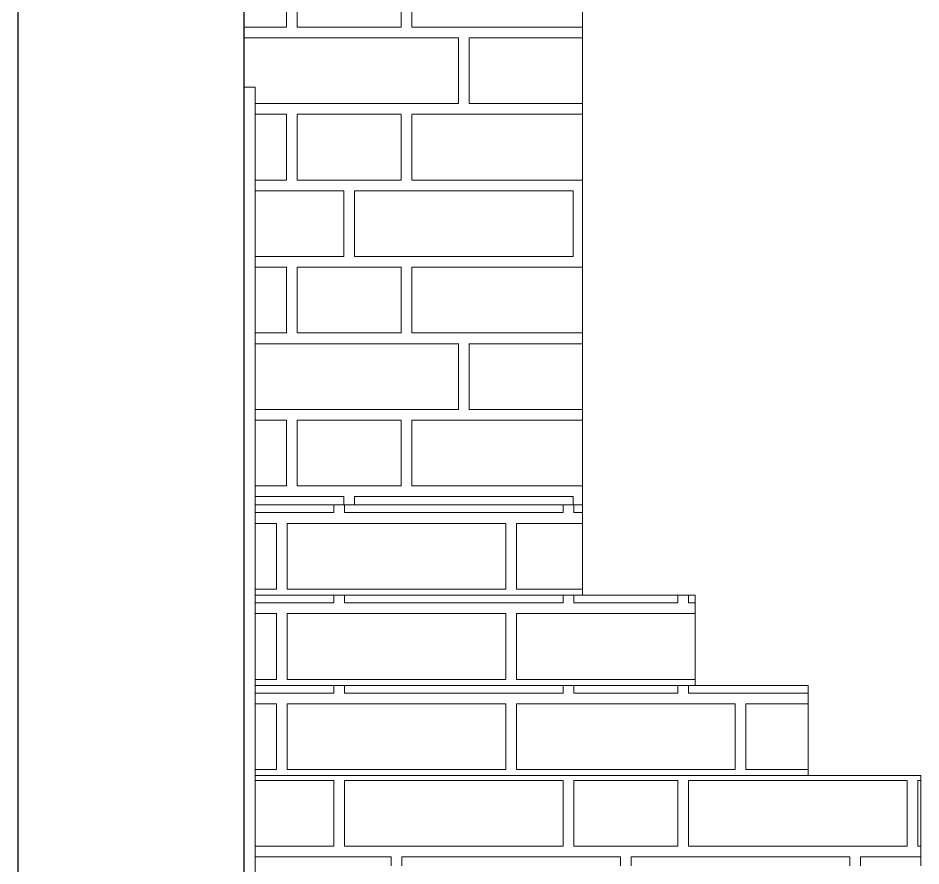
# Model space of a CAD drawing. Header units: millimetres. Extents: x -23755 to 62003, y -3000 to 6760.
# Drawn here: x 42057 to 42857, y 1710 to 2461 of the extents above; entities that cross this region are included whole.
import ezdxf

# ---------------------------------------------------------------- set-up
doc = ezdxf.new("R2010")
doc.units = ezdxf.units.MM
for name, color, linetype, lineweight in [('A-GENM', 13, 'Continuous', 9), ('A-GLAZ', 151, 'Continuous', 9), ('S-COLS', 52, 'Continuous', 25)]:
    doc.layers.add(name, color=color, linetype=linetype, lineweight=lineweight)
pattern_1 = [(180, (7944.62, 169.53), (3e-14, 270.937), [193.675, -9.525]), (180, (7944.62, 227.73), (3e-14, 270.937), [193.675, -9.525]), (90, (7944.62, 169.53), (203.2, -1e-14), [58.21, -212.728]), (90, (7750.94, 169.53), (203.2, -1e-14), [58.21, -212.728]), (180, (7792.22, 237.26), (3e-14, 270.937), [193.675, -9.525, 92.075, -9.525]), (180, (7792.22, 295.47), (3e-14, 270.937), [193.675, -9.525, 92.075, -9.525]), (90, (7792.22, 237.26), (304.8, -2e-14), [58.21, -212.73]), (90, (7598.55, 237.26), (304.8, -2e-14), [58.21, -212.73]), (90, (7589.02, 237.26), (304.8, -2e-14), [58.21, -212.73]), (90, (7496.94, 237.26), (304.8, -2e-14), [58.21, -212.73]), (180, (7843.02, 305), (3e-14, 270.937), [193.675, -9.525]), (180, (7843.02, 363.2), (3e-14, 270.937), [193.675, -9.525]), (90, (7843.02, 305), (203.2, -1e-14), [58.21, -212.728]), (90, (7649.35, 305), (203.2, -1e-14), [58.21, -212.728]), (180, (7792.22, 372.73), (3e-14, 270.937), [193.675, -9.525, 92.075, -9.525]), (180, (7792.22, 430.94), (3e-14, 270.937), [193.675, -9.525, 92.075, -9.525]), (90, (7792.22, 372.73), (304.8, -2e-14), [58.21, -212.73]), (90, (7598.55, 372.73), (304.8, -2e-14), [58.21, -212.73]), (90, (7589.02, 372.73), (304.8, -2e-14), [58.21, -212.73]), (90, (7496.94, 372.73), (304.8, -2e-14), [58.21, -212.73])]

# ---------------------------------------------------------------- blocks, each defined once
blk = doc.blocks.new('CRT_JAN_Correr_Vidro e Madeira_4 Folhas - 240x100 cm-3756723-FACHADA FRONTAL')
at = {"layer": 'A-GLAZ'}
for p, q in [((7254.62, 2400), (7244.62, 2400)), ((7254.62, 2400), (7254.62, 1400)), ((7254.62, 1370), (7254.62, 1200)), ((7254.62, 1200), (7244.62, 1200))]:
    blk.add_line(p, q, dxfattribs=at)
blk = doc.blocks.new('CRT_MGN_COZ_Fogão a lenha completo - CRT_MGN_COZ_Fogão a lenha completo-4049417-FACHADA FRONTAL')
at = {"layer": 'A-GENM'}
h = blk.add_hatch(dxfattribs=at)
h.set_pattern_fill('FP_46', color=256, style=0, pattern_type=2)
h.set_pattern_definition([(180, (7394.62, 3604.53), (3e-14, 270.937), [193.675, -9.525]), (180, (7394.62, 3662.73), (3e-14, 270.937), [193.675, -9.525]), (90, (7394.62, 3604.53), (203.2, -1e-14), [58.21, -212.728]), (90, (7200.94, 3604.53), (203.2, -1e-14), [58.21, -212.728]), (180, (7242.22, 3672.26), (3e-14, 270.937), [193.675, -9.525, 92.075, -9.525]), (180, (7242.22, 3730.47), (3e-14, 270.937), [193.675, -9.525, 92.075, -9.525]), (90, (7242.22, 3672.26), (304.8, -2e-14), [58.21, -212.73]), (90, (7048.55, 3672.26), (304.8, -2e-14), [58.21, -212.73]), (90, (7039.02, 3672.26), (304.8, -2e-14), [58.21, -212.73]), (90, (6946.94, 3672.26), (304.8, -2e-14), [58.21, -212.73]), (180, (7293.02, 3740), (3e-14, 270.937), [193.675, -9.525]), (180, (7293.02, 3798.2), (3e-14, 270.937), [193.675, -9.525]), (90, (7293.02, 3740), (203.2, -1e-14), [58.21, -212.728]), (90, (7099.35, 3740), (203.2, -1e-14), [58.21, -212.728]), (180, (7242.22, 3807.73), (3e-14, 270.937), [193.675, -9.525, 92.075, -9.525]), (180, (7242.22, 3865.94), (3e-14, 270.937), [193.675, -9.525, 92.075, -9.525]), (90, (7242.22, 3807.73), (304.8, -2e-14), [58.21, -212.728]), (90, (7048.55, 3807.73), (304.8, -2e-14), [58.21, -212.728]), (90, (7039.02, 3807.73), (304.8, -2e-14), [58.21, -212.728]), (90, (6946.94, 3807.73), (304.8, -2e-14), [58.21, -212.728])])
h.paths.add_polyline_path([(7257.18, 2030), (7544.62, 2030), (7544.62, 2574.72), (7244.62, 2574.72), (7244.62, 2400), (7254.62, 2400), (7254.62, 2030)])
h.paths.add_polyline_path([(7254.15, 4040.65), (7253.42, 4046.04), (7244.62, 4048.68), (7244.62, 4043.51), (7251.8, 4041.35)])
h.paths.add_polyline_path([(7244.62, 4172.52), (7248.21, 4184.81), (7244.62, 4185.95), (7244.62, 4172.97)])
h.paths.add_polyline_path([(7544.62, 4452.19), (7544.45, 4462.57), (7541.13, 4453.37), (7544.45, 4452.24)])
h.paths.add_polyline_path([(7544.62, 4472.89), (7544.62, 5160), (7469.62, 5160), (7469.62, 5060), (7344.62, 5060), (7344.62, 5160), (7244.62, 5160), (7244.62, 4575.66), (7395.18, 4524.1), (7544.45, 4472.95)])
h = blk.add_hatch(dxfattribs=at)
h.set_pattern_fill('FP_47', color=256, style=0, pattern_type=2)
h.set_pattern_definition([(180, (7944.62, 329.52), (3e-14, 270.937), [193.675, -9.525]), (180, (7944.62, 387.73), (3e-14, 270.937), [193.675, -9.525]), (90, (7944.62, 329.52), (203.2, -1e-14), [58.21, -212.728]), (90, (7750.94, 329.52), (203.2, -1e-14), [58.21, -212.728]), (180, (7792.22, 397.26), (3e-14, 270.937), [193.675, -9.525, 92.075, -9.525]), (180, (7792.22, 455.47), (3e-14, 270.937), [193.675, -9.525, 92.075, -9.525]), (90, (7792.22, 397.26), (304.8, -2e-14), [58.21, -212.73]), (90, (7598.55, 397.26), (304.8, -2e-14), [58.21, -212.73]), (90, (7589.02, 397.26), (304.8, -2e-14), [58.21, -212.73]), (90, (7496.94, 397.26), (304.8, -2e-14), [58.21, -212.73]), (180, (7843.02, 465), (3e-14, 270.937), [193.675, -9.525]), (180, (7843.02, 523.2), (3e-14, 270.937), [193.675, -9.525]), (90, (7843.02, 465), (203.2, -1e-14), [58.21, -212.728]), (90, (7649.35, 465), (203.2, -1e-14), [58.21, -212.728]), (180, (7792.22, 532.73), (3e-14, 270.937), [193.675, -9.525, 92.075, -9.525]), (180, (7792.22, 590.94), (3e-14, 270.937), [193.675, -9.525, 92.075, -9.525]), (90, (7792.22, 532.73), (304.8, -2e-14), [58.21, -212.73]), (90, (7598.55, 532.73), (304.8, -2e-14), [58.21, -212.73]), (90, (7589.02, 532.73), (304.8, -2e-14), [58.21, -212.73]), (90, (7496.94, 532.73), (304.8, -2e-14), [58.21, -212.73])])
h.paths.add_polyline_path([(7544.62, 1950), (7544.62, 2030), (7254.62, 2030), (7254.62, 1950), (7347.3, 1950)])
h = blk.add_hatch(dxfattribs=at)
h.set_pattern_fill('FP_48', color=256, style=0, pattern_type=2)
h.set_pattern_definition([(180, (7944.62, 249.53), (3e-14, 270.937), [193.675, -9.525]), (180, (7944.62, 307.73), (3e-14, 270.937), [193.675, -9.525]), (90, (7944.62, 249.53), (203.2, -1e-14), [58.21, -212.728]), (90, (7750.94, 249.53), (203.2, -1e-14), [58.21, -212.728]), (180, (7792.22, 317.26), (3e-14, 270.937), [193.675, -9.525, 92.075, -9.525]), (180, (7792.22, 375.47), (3e-14, 270.937), [193.675, -9.525, 92.075, -9.525]), (90, (7792.22, 317.26), (304.8, -2e-14), [58.21, -212.73]), (90, (7598.55, 317.26), (304.8, -2e-14), [58.21, -212.73]), (90, (7589.02, 317.26), (304.8, -2e-14), [58.21, -212.73]), (90, (7496.94, 317.26), (304.8, -2e-14), [58.21, -212.73]), (180, (7843.02, 385), (3e-14, 270.937), [193.675, -9.525]), (180, (7843.02, 443.2), (3e-14, 270.937), [193.675, -9.525]), (90, (7843.02, 385), (203.2, -1e-14), [58.21, -212.728]), (90, (7649.35, 385), (203.2, -1e-14), [58.21, -212.728]), (180, (7792.22, 452.73), (3e-14, 270.937), [193.675, -9.525, 92.075, -9.525]), (180, (7792.22, 510.94), (3e-14, 270.937), [193.675, -9.525, 92.075, -9.525]), (90, (7792.22, 452.73), (304.8, -2e-14), [58.21, -212.73]), (90, (7598.55, 452.73), (304.8, -2e-14), [58.21, -212.73]), (90, (7589.02, 452.73), (304.8, -2e-14), [58.21, -212.73]), (90, (7496.94, 452.73), (304.8, -2e-14), [58.21, -212.73])])
h.paths.add_polyline_path([(7644.62, 1870), (7644.62, 1950), (7254.62, 1950), (7254.62, 1870), (7347.3, 1870)])
h = blk.add_hatch(dxfattribs=at)
h.set_pattern_fill('FP_49', color=256, style=0, pattern_type=2)
h.set_pattern_definition(pattern_1)
h.paths.add_polyline_path([(7347.3, 1790), (7744.62, 1790), (7744.62, 1870), (7254.62, 1870), (7254.62, 1790), (7257.18, 1790)])
h = blk.add_hatch(dxfattribs=at)
h.set_pattern_fill('FP_49', color=256, style=0, pattern_type=2)
h.set_pattern_definition(pattern_1)
h.paths.add_polyline_path([(7844.62, 1710), (7844.62, 1790), (7254.62, 1790), (7254.62, 1710), (7347.3, 1710)])
at = {"layer": 'A-GENM', "color": 55}
for p, q in [((7544.62, 2574.72), (7544.62, 2030)), ((7544.62, 2030), (7254.62, 2030)), ((7254.62, 2030), (7544.62, 2030)), ((7544.62, 2030), (7544.62, 1950)), ((7254.62, 1950), (7644.62, 1950)), ((7644.62, 1950), (7644.62, 1870)), ((7254.62, 1870), (7744.62, 1870)), ((7744.62, 1870), (7744.62, 1790)), ((7254.62, 1790), (7844.62, 1790)), ((7844.62, 1790), (7844.62, 1710))]:
    blk.add_line(p, q, dxfattribs=at)

msp = doc.modelspace()

# ---------------------------------------------------------------- linework, layer by layer
at = {"layer": 'S-COLS'}
for p, q in [((42056.667, 200), (42056.667, 2680)), ((42256.667, 2522.515), (42256.667, 200))]:
    msp.add_line(p, q, dxfattribs=at)

# ---------------------------------------------------------------- block references
at = {"layer": 'A-GENM', "color": 55}
msp.add_blockref('CRT_MGN_COZ_Fogão a lenha completo - CRT_MGN_COZ_Fogão a lenha completo-4049417-FACHADA FRONTAL', (35012.047, 0), dxfattribs=at)
at = {"layer": 'A-GLAZ'}
msp.add_blockref('CRT_JAN_Correr_Vidro e Madeira_4 Folhas - 240x100 cm-3756723-FACHADA FRONTAL', (35012.047, 0), dxfattribs=at)

doc.saveas('drawing.dxf')
